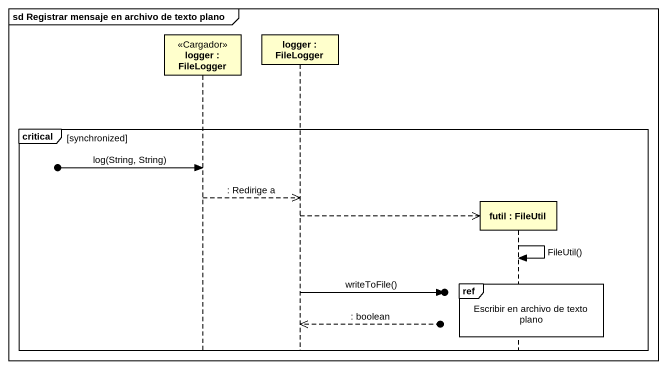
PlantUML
@startuml
mainframe sd Registrar mensaje en archivo de texto plano
hide footbox
participant "logger : FileLogger" as logger <<Cargador>>
participant "logger : FileLogger" as logger_2
participant "futil : FileUtil" as futil

critical synchronized
  [o-> logger : log(String, String)
  logger -->> logger_2 : : Redirige a
  logger_2 -->> futil **
  futil -> futil : FileUtil()
  ref over futil : Escribir en archivo de texto plano
  logger_2 ->o] : writeToFile()
  logger_2 <<--o] : : boolean
end
@enduml
